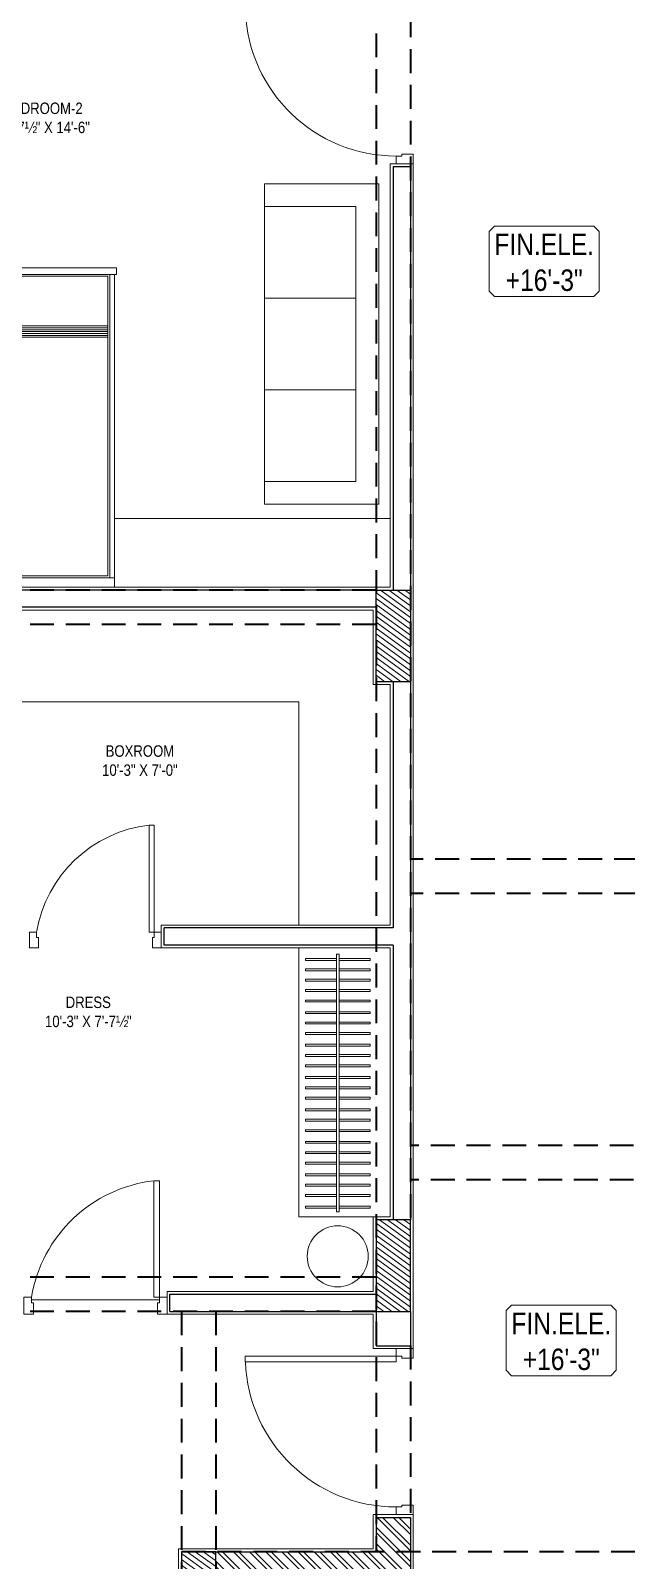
# Model space of a CAD drawing. Header units: inches. Extents: x -189347 to -188565, y -48525 to -47011.
# Drawn here: x -189093.7 to -188937.6, y -48063.1 to -47662.2 of the extents above; entities that cross this region are included whole.
import ezdxf

# ---------------------------------------------------------------- set-up
doc = ezdxf.new("R2010")
doc.units = ezdxf.units.IN
doc.header["$LTSCALE"] = 25
doc.header["$MEASUREMENT"] = 0
doc.linetypes.add('DASHED2', pattern=[0.375, 0.25, -0.125])
for name, color, linetype, lineweight in [('COLUMN', 1, 'Continuous', 30), ('COLUMNHATCH', 8, 'Continuous', 0), ('CWS', 180, 'Continuous', 18), ('elevation', 6, 'Continuous', 9), ('FURNITURE', 251, 'Continuous', 0), ('LVL.', 214, 'Continuous', 13), ('PLASTER LINE', 1, 'Continuous', 5), ('PP--BEAM', 104, 'DASHED2', 40), ('PP-WALL', 7, 'Continuous', 30), ('sechatch', 8, 'Continuous', 0), ('TEXT', 7, 'Continuous', 13), ('WIN', 22, 'Continuous', 0)]:
    doc.layers.add(name, color=color, linetype=linetype, lineweight=lineweight)
doc.styles.add('RAJ', font='Arial Narrow.ttf')
pattern_1 = [(144.0500546, (-991.6263, -2979.5429), (-0.73384782, -1.011912732), [])]

# ---------------------------------------------------------------- blocks, each defined once
blk = doc.blocks.new('door')
at = {"layer": 'WIN'}
for points in [[(-188890.45, -47194.62), (-188890.45, -47164.12), (-188891.95, -47164.12), (-188891.95, -47194.62)], [(-188925.95, -47194.62), (-188923.95, -47194.62), (-188923.95, -47196.12), (-188923.45, -47196.12), (-188923.45, -47199.12), (-188923.95, -47199.12), (-188923.95, -47199.12), (-188925.95, -47199.12)], [(-188888.45, -47194.62), (-188890.45, -47194.62), (-188890.45, -47196.12), (-188890.95, -47196.12), (-188890.95, -47199.12), (-188890.45, -47199.12), (-188890.45, -47199.12), (-188888.45, -47199.12)]]:
    blk.add_lwpolyline(points, close=True, dxfattribs=at)
blk.add_arc((-188887.65, -47200.7), 36.81, 96.7084, 170.4863, dxfattribs=at)

msp = doc.modelspace()

# ---------------------------------------------------------------- hatches: boundary and pattern name
at = {"layer": 'COLUMNHATCH', "ltscale": 5}
h = msp.add_hatch(dxfattribs=at)
h.set_pattern_fill('ANSI31', color=256, scale=10, angle=99.050055, style=0)
h.set_pattern_definition(pattern_1)
h.paths.add_polyline_path([(-188994.1991, -47808.8675), (-188994.1991, -47832.8675), (-189003.1991, -47832.8675), (-189003.1991, -47808.8675)])
h = msp.add_hatch(dxfattribs=at)
h.set_pattern_fill('ANSI31', color=256, scale=10, angle=99.050055, style=0)
h.set_pattern_definition(pattern_1)
h.paths.add_polyline_path([(-189003.1991, -47973.8675), (-189003.1991, -47997.8675), (-188994.1991, -47997.8675), (-188994.1991, -47973.8675)])
h = msp.add_hatch(dxfattribs=at)
h.set_pattern_fill('ANSI31', color=256, scale=10, angle=99.050055, style=0)
h.set_pattern_definition(pattern_1)
h.paths.add_polyline_path([(-189045.1991, -48060.8675), (-189054.1991, -48060.8675), (-189054.1991, -48078.8675), (-189045.1991, -48078.8675)])
at = {"layer": 'sechatch', "ltscale": 30}
h = msp.add_hatch(dxfattribs=at)
h.set_pattern_fill('ANSI32', color=256, scale=8, angle=270)
h.set_pattern_definition([(315, (-189227.835, -48092.82), (2.12132, 2.12132), []), (315, (-189227.835, -48094.2344), (2.12132, 2.12132), [])])
h.paths.add_polyline_path([(-189226.6991, -48090.8675), (-189231.1991, -48090.8675), (-189231.1991, -48095.3675), (-189226.6991, -48095.3675)], flags=17)
h.paths.add_polyline_path([(-189231.1991, -48090.8675), (-189244.6991, -48090.8675), (-189244.6991, -48095.3675), (-189231.1991, -48095.3675)], flags=17)
h.paths.add_polyline_path([(-189231.1991, -48135.8675), (-189244.6991, -48135.8675), (-189244.6991, -48140.3675), (-189231.1991, -48140.3675)], flags=17)
h.paths.add_polyline_path([(-188710.6991, -48314.3675), (-188719.6991, -48314.3675), (-188719.6991, -48329.3675), (-188737.6991, -48329.3675), (-188737.6991, -48305.3675), (-188746.6991, -48305.3675), (-188746.6991, -48338.3675), (-188710.6991, -48338.3675)])
h.paths.add_polyline_path([(-188886.1991, -48305.3675), (-188895.1991, -48305.3675), (-188895.1991, -48329.3675), (-188913.1991, -48329.3675), (-188913.1991, -48314.3675), (-188922.1991, -48314.3675), (-188922.1991, -48338.3675), (-188886.1991, -48338.3675)])
h.paths.add_polyline_path([(-188710.6991, -48338.3675), (-188719.6991, -48338.3675), (-188719.6991, -48389.3675), (-188710.6991, -48389.3675)])
h.paths.add_polyline_path([(-189222.1991, -48305.3675), (-189273.1991, -48305.3675), (-189273.1991, -48338.3675), (-189222.1991, -48338.3675)])
h.paths.add_polyline_path([(-189231.1991, -48314.3675), (-189231.1991, -48329.3675), (-189264.1991, -48329.3675), (-189264.1991, -48314.3675)], flags=16)
h.paths.add_polyline_path([(-188719.6991, -48060.8675), (-188792.4728, -48060.8675), (-188792.0791, -48065.3675), (-188719.6991, -48065.3675)])
h.paths.add_polyline_path([(-188792.4728, -48060.8675), (-188913.1991, -48060.8675), (-188913.1991, -48065.3675), (-188792.0791, -48065.3675)])
h.paths.add_polyline_path([(-188913.1991, -48069.8675), (-188922.1991, -48069.8675), (-188922.1991, -48101.3675), (-188913.1991, -48101.3675)])
h.paths.add_polyline_path([(-188710.6991, -48084.8675), (-188719.6991, -48084.8675), (-188719.6991, -48290.3675), (-188710.6991, -48290.3675), (-188710.6991, -48219.3675), (-188710.9067, -48219.3675), (-188710.9067, -48128.3675)])
h.paths.add_polyline_path([(-188913.1991, -48201.8675), (-188922.1991, -48201.8675), (-188922.1991, -48233.3675), (-188938.6991, -48233.3675), (-188938.6991, -48242.3675), (-188922.1991, -48242.3675), (-188922.1991, -48290.3675), (-188913.1991, -48290.3675)])
h.paths.add_polyline_path([(-188994.1991, -48051.8675), (-189003.1991, -48051.8675), (-189003.1991, -48060.8675), (-189045.1991, -48060.8675), (-189045.1991, -48069.8675), (-188994.1991, -48069.8675)])
h.paths.add_polyline_path([(-189049.6991, -48078.8675), (-189054.1991, -48078.8675), (-189054.1991, -48224.3675), (-189049.6991, -48224.3675)])
h.paths.add_polyline_path([(-189226.6991, -48051.8675), (-189249.1991, -48051.8675), (-189249.1991, -48242.3675), (-189231.1991, -48242.3675), (-189231.1991, -48224.3675), (-189244.6991, -48224.3675), (-189244.6991, -48179.3675), (-189222.1991, -48179.3675), (-189222.1991, -48159.8675), (-189226.6991, -48159.8675), (-189226.6991, -48174.8675), (-189244.6991, -48174.8675), (-189244.6991, -48056.3675), (-189226.6991, -48056.3675)])
h.paths.add_polyline_path([(-189198.1991, -48233.3675), (-189222.1991, -48233.3675), (-189222.1991, -48242.3675), (-189198.1991, -48242.3675)])
h.paths.add_polyline_path([(-189054.1991, -48233.3675), (-189078.1991, -48233.3675), (-189078.1991, -48242.3675), (-189054.1991, -48242.3675)])
h.paths.add_polyline_path([(-189022.6991, -48233.3675), (-189045.1991, -48233.3675), (-189045.1991, -48242.3675), (-189022.6991, -48242.3675)])
h.paths.add_polyline_path([(-189226.6991, -48095.3675), (-189222.1991, -48095.3675), (-189222.1991, -48051.8675), (-189226.6991, -48051.8675)])

# ---------------------------------------------------------------- linework, layer by layer
at = {"layer": 'COLUMN'}
for points in [[(-188994.1991, -47808.8675), (-188994.1991, -47832.8675), (-189003.1991, -47832.8675), (-189003.1991, -47808.8675)], [(-189003.1991, -47973.8675), (-189003.1991, -47997.8675), (-188994.1991, -47997.8675), (-188994.1991, -47973.8675)], [(-189054.1991, -48060.8675), (-189054.1991, -48078.8675), (-189045.1991, -48078.8675), (-189045.1991, -48060.8675)]]:
    msp.add_lwpolyline(points, close=True, dxfattribs=at)
at = {"layer": 'elevation', "ltscale": 30}
msp.add_line((-189059.9491, -47994.8675), (-189093.4491, -47994.8675), dxfattribs=at)
at = {"layer": 'FURNITURE'}
for p, q in [((-189002.4491, -47702.3675), (-189032.4491, -47702.3675)), ((-189032.4491, -47702.3675), (-189032.4491, -47786.3675)), ((-189002.4491, -47702.3675), (-189002.4491, -47786.3675)), ((-189008.4491, -47708.3675), (-189032.4491, -47708.3675)), ((-189008.4491, -47708.3675), (-189008.4491, -47780.3675)), ((-189149.6991, -47724.3675), (-189071.1991, -47724.3675)), ((-189149.6991, -47726.1175), (-189071.1991, -47726.1175)), ((-189147.4491, -47726.6175), (-189073.4491, -47726.6175)), ((-189073.4491, -47805.1175), (-189073.4491, -47726.6175)), ((-189072.9491, -47805.6175), (-189072.9491, -47726.1175)), ((-189071.6991, -47805.6175), (-189071.6991, -47726.1175)), ((-189071.1991, -47726.1175), (-189071.1991, -47724.3675)), ((-189008.4491, -47732.3675), (-189032.4491, -47732.3675)), ((-189073.4491, -47739.6175), (-189147.4491, -47739.6175)), ((-189073.4491, -47740.1175), (-189147.4491, -47740.1175)), ((-189073.4491, -47740.6175), (-189147.4491, -47740.6175)), ((-189073.4491, -47741.1175), (-189147.4491, -47741.1175)), ((-189073.4491, -47741.6175), (-189147.4491, -47741.6175)), ((-189073.4491, -47742.1175), (-189147.4491, -47742.1175)), ((-189073.4491, -47742.6175), (-189147.4491, -47742.6175)), ((-189008.4491, -47756.3675), (-189032.4491, -47756.3675)), ((-189008.4491, -47780.3675), (-189032.4491, -47780.3675)), ((-189002.4491, -47786.3675), (-189032.4491, -47786.3675)), ((-188999.4491, -47790.1175), (-189071.6991, -47790.1175)), ((-189149.1991, -47805.6175), (-189071.6991, -47805.6175)), ((-189149.1991, -47808.1175), (-189071.6991, -47808.1175)), ((-189147.4491, -47805.1175), (-189073.4491, -47805.1175)), ((-189071.6991, -47805.6175), (-189071.6991, -47808.1175)), ((-189096.9491, -47838.1175), (-189023.4491, -47838.1175)), ((-189023.4491, -47896.6175), (-189023.4491, -47838.1175)), ((-189023.4491, -47973.1175), (-189023.4491, -47902.6175)), ((-189003.9491, -47973.1175), (-189023.4491, -47973.1175))]:
    msp.add_line(p, q, dxfattribs=at)
at = {"layer": 'FURNITURE', "ltscale": 30}
for p, q in [((-189013.5701, -47971.8195), (-189013.5701, -47904.2779)), ((-189013.5701, -47904.2779), (-189012.8201, -47904.2779)), ((-189012.8201, -47904.2779), (-189012.8201, -47971.8195)), ((-189012.8201, -47971.8195), (-189013.5701, -47971.8195))]:
    msp.add_line(p, q, dxfattribs=at)
for points in [[(-189013.5701, -47905.8937), (-189021.6951, -47905.8937), (-189021.6951, -47905.3937), (-189013.5701, -47905.3937)], [(-189013.5701, -47908.613), (-189021.6951, -47908.613), (-189021.6951, -47908.113), (-189013.5701, -47908.113)], [(-189012.8201, -47905.3937), (-189004.6951, -47905.3937), (-189004.6951, -47905.8937), (-189012.8201, -47905.8937)], [(-189012.8201, -47908.113), (-189004.6951, -47908.113), (-189004.6951, -47908.613), (-189012.8201, -47908.613)], [(-189013.5701, -47911.3323), (-189021.6951, -47911.3323), (-189021.6951, -47910.8323), (-189013.5701, -47910.8323)], [(-189012.8201, -47910.8323), (-189004.6951, -47910.8323), (-189004.6951, -47911.3323), (-189012.8201, -47911.3323)], [(-189013.5701, -47914.0517), (-189021.6951, -47914.0517), (-189021.6951, -47913.5517), (-189013.5701, -47913.5517)], [(-189013.5701, -47916.771), (-189021.6951, -47916.771), (-189021.6951, -47916.271), (-189013.5701, -47916.271)], [(-189012.8201, -47913.5517), (-189004.6951, -47913.5517), (-189004.6951, -47914.0517), (-189012.8201, -47914.0517)], [(-189012.8201, -47916.271), (-189004.6951, -47916.271), (-189004.6951, -47916.771), (-189012.8201, -47916.771)], [(-189013.5701, -47919.8288), (-189021.6951, -47919.8288), (-189021.6951, -47919.3288), (-189013.5701, -47919.3288)], [(-189012.8201, -47919.3288), (-189004.6951, -47919.3288), (-189004.6951, -47919.8288), (-189012.8201, -47919.8288)], [(-189013.5701, -47922.5481), (-189021.6951, -47922.5481), (-189021.6951, -47922.0481), (-189013.5701, -47922.0481)], [(-189012.8201, -47922.0481), (-189004.6951, -47922.0481), (-189004.6951, -47922.5481), (-189012.8201, -47922.5481)], [(-189013.5701, -47925.2674), (-189021.6951, -47925.2674), (-189021.6951, -47924.7674), (-189013.5701, -47924.7674)], [(-189013.5701, -47928.3253), (-189021.6951, -47928.3253), (-189021.6951, -47927.8253), (-189013.5701, -47927.8253)], [(-189012.8201, -47924.7674), (-189004.6951, -47924.7674), (-189004.6951, -47925.2674), (-189012.8201, -47925.2674)], [(-189012.8201, -47927.8253), (-189004.6951, -47927.8253), (-189004.6951, -47928.3253), (-189012.8201, -47928.3253)], [(-189013.5701, -47931.0446), (-189021.6951, -47931.0446), (-189021.6951, -47930.5446), (-189013.5701, -47930.5446)], [(-189012.8201, -47930.5446), (-189004.6951, -47930.5446), (-189004.6951, -47931.0446), (-189012.8201, -47931.0446)], [(-189013.5701, -47933.7639), (-189021.6951, -47933.7639), (-189021.6951, -47933.2639), (-189013.5701, -47933.2639)], [(-189013.5701, -47936.8217), (-189021.6951, -47936.8217), (-189021.6951, -47936.3217), (-189013.5701, -47936.3217)], [(-189012.8201, -47933.2639), (-189004.6951, -47933.2639), (-189004.6951, -47933.7639), (-189012.8201, -47933.7639)], [(-189012.8201, -47936.3217), (-189004.6951, -47936.3217), (-189004.6951, -47936.8217), (-189012.8201, -47936.8217)], [(-189013.5701, -47939.541), (-189021.6951, -47939.541), (-189021.6951, -47939.041), (-189013.5701, -47939.041)], [(-189012.8201, -47939.041), (-189004.6951, -47939.041), (-189004.6951, -47939.541), (-189012.8201, -47939.541)], [(-189013.5701, -47942.2603), (-189021.6951, -47942.2603), (-189021.6951, -47941.7603), (-189013.5701, -47941.7603)], [(-189012.8201, -47941.7603), (-189004.6951, -47941.7603), (-189004.6951, -47942.2603), (-189012.8201, -47942.2603)], [(-189013.5701, -47945.3182), (-189021.6951, -47945.3182), (-189021.6951, -47944.8182), (-189013.5701, -47944.8182)], [(-189013.5701, -47948.0375), (-189021.6951, -47948.0375), (-189021.6951, -47947.5375), (-189013.5701, -47947.5375)], [(-189012.8201, -47944.8182), (-189004.6951, -47944.8182), (-189004.6951, -47945.3182), (-189012.8201, -47945.3182)], [(-189012.8201, -47947.5375), (-189004.6951, -47947.5375), (-189004.6951, -47948.0375), (-189012.8201, -47948.0375)], [(-189013.5701, -47950.7568), (-189021.6951, -47950.7568), (-189021.6951, -47950.2568), (-189013.5701, -47950.2568)], [(-189012.8201, -47950.2568), (-189004.6951, -47950.2568), (-189004.6951, -47950.7568), (-189012.8201, -47950.7568)], [(-189013.5701, -47953.8146), (-189021.6951, -47953.8146), (-189021.6951, -47953.3146), (-189013.5701, -47953.3146)], [(-189013.5701, -47956.534), (-189021.6951, -47956.534), (-189021.6951, -47956.034), (-189013.5701, -47956.034)], [(-189012.8201, -47953.3146), (-189004.6951, -47953.3146), (-189004.6951, -47953.8146), (-189012.8201, -47953.8146)], [(-189012.8201, -47956.034), (-189004.6951, -47956.034), (-189004.6951, -47956.534), (-189012.8201, -47956.534)], [(-189013.5701, -47959.2533), (-189021.6951, -47959.2533), (-189021.6951, -47958.7533), (-189013.5701, -47958.7533)], [(-189012.8201, -47958.7533), (-189004.6951, -47958.7533), (-189004.6951, -47959.2533), (-189012.8201, -47959.2533)], [(-189013.5701, -47962.3111), (-189021.6951, -47962.3111), (-189021.6951, -47961.8111), (-189013.5701, -47961.8111)], [(-189013.5701, -47965.0304), (-189021.6951, -47965.0304), (-189021.6951, -47964.5304), (-189013.5701, -47964.5304)], [(-189012.8201, -47961.8111), (-189004.6951, -47961.8111), (-189004.6951, -47962.3111), (-189012.8201, -47962.3111)], [(-189012.8201, -47964.5304), (-189004.6951, -47964.5304), (-189004.6951, -47965.0304), (-189012.8201, -47965.0304)], [(-189013.5701, -47967.7497), (-189021.6951, -47967.7497), (-189021.6951, -47967.2497), (-189013.5701, -47967.2497)], [(-189012.8201, -47967.2497), (-189004.6951, -47967.2497), (-189004.6951, -47967.7497), (-189012.8201, -47967.7497)], [(-189013.5701, -47970.8076), (-189021.6951, -47970.8076), (-189021.6951, -47970.3076), (-189013.5701, -47970.3076)], [(-189012.8201, -47970.3076), (-189004.6951, -47970.3076), (-189004.6951, -47970.8076), (-189012.8201, -47970.8076)]]:
    msp.add_lwpolyline(points, dxfattribs=at)
msp.add_circle((-189013.2242, -47983.4371), 8, dxfattribs=at)
at = {"layer": 'LVL.', "ltscale": 30}
for points in [[(-188972.1362, -47713.4786), (-188946.1309, -47713.4786), (-188944.7112, -47714.8982), (-188944.7112, -47730.5265), (-188946.1309, -47731.9462), (-188972.1362, -47731.9462), (-188973.5558, -47730.5265), (-188973.5558, -47714.8982)], [(-188967.6642, -47996.2487), (-188941.6589, -47996.2487), (-188940.2393, -47997.6684), (-188940.2393, -48013.2967), (-188941.6589, -48014.7163), (-188967.6642, -48014.7163), (-188969.0838, -48013.2967), (-188969.0838, -47997.6684)]]:
    msp.add_lwpolyline(points, close=True, dxfattribs=at)
at = {"layer": 'PLASTER LINE', "ltscale": 30}
for p, q in [((-188999.4491, -47697.1175), (-188993.4491, -47697.1175)), ((-188999.4491, -47808.1175), (-188999.4491, -47697.1175)), ((-188993.4491, -48010.1175), (-188993.4491, -47697.1175)), ((-188999.4491, -47808.1175), (-189221.4491, -47808.1175)), ((-189120.9491, -47814.1175), (-189003.9491, -47814.1175)), ((-189003.9491, -47833.6175), (-189003.9491, -47814.1175)), ((-189003.9491, -47833.6175), (-188999.4491, -47833.6175)), ((-188999.4491, -47896.6175), (-188999.4491, -47833.6175)), ((-188999.4491, -47896.6175), (-189059.4491, -47896.6175)), ((-189059.4491, -47902.6175), (-189059.4491, -47896.6175)), ((-188999.4491, -47902.6175), (-189059.4491, -47902.6175)), ((-188999.4491, -47973.1175), (-188999.4491, -47902.6175)), ((-189003.9491, -47992.6175), (-189003.9491, -47973.1175)), ((-189003.9491, -47973.1175), (-188999.4491, -47973.1175)), ((-189057.9491, -47992.6175), (-189003.9491, -47992.6175)), ((-189057.9491, -47998.6175), (-189057.9491, -47992.6175)), ((-189057.9491, -47998.6175), (-189003.9491, -47998.6175)), ((-189003.9491, -48007.6175), (-189003.9491, -47998.6175)), ((-189003.9491, -48007.6175), (-188993.4491, -48007.6175)), ((-189003.9491, -48060.1175), (-189003.9491, -48051.1175)), ((-189003.9491, -48051.1175), (-188993.4491, -48051.1175)), ((-188993.4491, -48070.6175), (-188993.4491, -48051.1175)), ((-189003.9491, -48060.1175), (-189054.9491, -48060.1175)), ((-189054.9491, -48060.1175), (-189054.9491, -48232.6175))]:
    msp.add_line(p, q, dxfattribs=at)
at = {"layer": 'PP--BEAM'}
for p, q in [((-188994.1991, -47348.3675), (-188994.1991, -47973.8675)), ((-189003.1991, -47634.8675), (-189003.1991, -48060.8675)), ((-189003.1991, -47808.8675), (-189249.1991, -47808.8675)), ((-189003.1991, -47817.8675), (-189249.1991, -47817.8675)), ((-188737.6991, -47879.3675), (-188994.1991, -47879.3675)), ((-188737.6991, -47888.3675), (-188994.1991, -47888.3675)), ((-188710.6991, -47954.3675), (-188994.1991, -47954.3675)), ((-188710.6991, -47963.3675), (-188994.1991, -47963.3675)), ((-189003.1991, -47988.8675), (-189249.1991, -47988.8675)), ((-189003.1991, -47997.8675), (-189249.1991, -47997.8675)), ((-189054.1991, -47997.8675), (-189054.1991, -48314.3675)), ((-189045.1991, -47997.8675), (-189045.1991, -48314.3675)), ((-188994.1991, -48006.8675), (-188994.1991, -48051.8675)), ((-188719.6991, -48060.8675), (-189054.1991, -48060.8675))]:
    msp.add_line(p, q, dxfattribs=at)
at = {"layer": 'PP-WALL', "ltscale": 10}
for p, q in [((-188998.6991, -47697.8675), (-188998.6991, -47808.8675)), ((-188998.6991, -47697.8675), (-188994.1991, -47697.8675)), ((-188994.1991, -47697.8675), (-188994.1991, -47808.8675)), ((-188994.1991, -47832.8675), (-188994.1991, -47973.8675)), ((-189057.1991, -47993.3675), (-189003.1991, -47993.3675)), ((-189057.1991, -47997.8675), (-189003.1991, -47997.8675)), ((-188994.1991, -47997.8675), (-188994.1991, -48006.8675)), ((-189003.1991, -48006.8675), (-188994.1991, -48006.8675)), ((-189003.1991, -48051.8675), (-188994.1991, -48051.8675)), ((-188994.1991, -48051.8675), (-188994.1991, -48069.8675)), ((-189054.1991, -48060.8675), (-189003.1991, -48060.8675))]:
    msp.add_line(p, q, dxfattribs=at)
at = {"layer": 'PP-WALL'}
for p, q in [((-189003.1991, -47808.8675), (-189222.1991, -47808.8675)), ((-189003.1991, -47813.3675), (-189121.6991, -47813.3675)), ((-188998.6991, -47832.8675), (-188998.6991, -47897.3675)), ((-188998.6991, -47897.3675), (-189058.6991, -47897.3675)), ((-189058.6991, -47901.8675), (-189058.6991, -47897.3675)), ((-188998.6991, -47901.8675), (-189058.6991, -47901.8675)), ((-188998.6991, -47901.8675), (-188998.6991, -47973.8675)), ((-189057.1991, -47997.8675), (-189057.1991, -47993.3675)), ((-189003.1991, -47997.8675), (-189003.1991, -48006.8675)), ((-189003.1991, -48051.8675), (-189003.1991, -48060.8675))]:
    msp.add_line(p, q, dxfattribs=at)
at = {"layer": 'WIN'}
for points in [[(-188997.9491, -47697.1175), (-188997.9491, -47695.1175), (-188996.4491, -47695.1175), (-188996.4491, -47694.6175), (-188993.4491, -47694.6175), (-188993.4491, -47695.1175), (-188993.4491, -47695.1175), (-188993.4491, -47697.1175)], [(-188997.9491, -48007.6175), (-188997.9491, -48009.6175), (-188996.4491, -48009.6175), (-188996.4491, -48010.1175), (-188993.4491, -48010.1175), (-188993.4491, -48009.6175), (-188993.4491, -48009.6175), (-188993.4491, -48007.6175)], [(-188997.9491, -48009.6175), (-189037.4491, -48009.6175), (-189037.4491, -48011.1175), (-188997.9491, -48011.1175)], [(-188997.9491, -48051.1175), (-188997.9491, -48049.1175), (-188996.4491, -48049.1175), (-188996.4491, -48048.6175), (-188993.4491, -48048.6175), (-188993.4491, -48049.1175), (-188993.4491, -48049.1175), (-188993.4491, -48051.1175)]]:
    msp.add_lwpolyline(points, close=True, dxfattribs=at)
for centre, start, end in [((-188997.95, -47655.6195), 182.1734, 270.001279), ((-188997.95, -48009.6195), 182.173429, 270.001251)]:
    msp.add_arc(centre, 39.4979, start, end, dxfattribs=at)

# ---------------------------------------------------------------- block references
at = {"layer": 'CWS', "ltscale": 30, "xscale": 0.9200000000002484, "yscale": 0.9200000000002484, "zscale": 0.9200000000002484, "rotation": 360}
msp.add_blockref('door', (-15282.0759, -4479.4294), dxfattribs=at)
at = {"layer": 'CWS', "ltscale": 30, "rotation": 360}
msp.add_blockref('door', (-169.5, -799.5), dxfattribs=at)

# ---------------------------------------------------------------- texts
at = {"layer": 'LVL.', "ltscale": 30, "char_height": 5.625, "width": 30.409309, "attachment_point": 5, "style": 'RAJ'}
for insert in [(-188959.1335, -47723), (-188954.6616, -48005.7701)]:
    msp.add_mtext('\\A1;FIN.ELE.\\P+16\'-3"', dxfattribs=dict(at, insert=insert))
at = {"layer": 'TEXT', "ltscale": 30, "char_height": 3, "width": 67.682604, "attachment_point": 5, "style": 'RAJ'}
for s, insert in [('BEDROOM-2\\P18\'-7½" X 14\'-6"', (-189090.4645, -47685.1258)), ('BOXROOM\\P10\'-3" X 7\'-0"', (-189065.0575, -47853.5491)), ('DRESS\\P10\'-3" X 7\'-7½"', (-189078.5866, -47919.393))]:
    msp.add_mtext(s, dxfattribs=dict(at, insert=insert))

doc.saveas('drawing.dxf')
